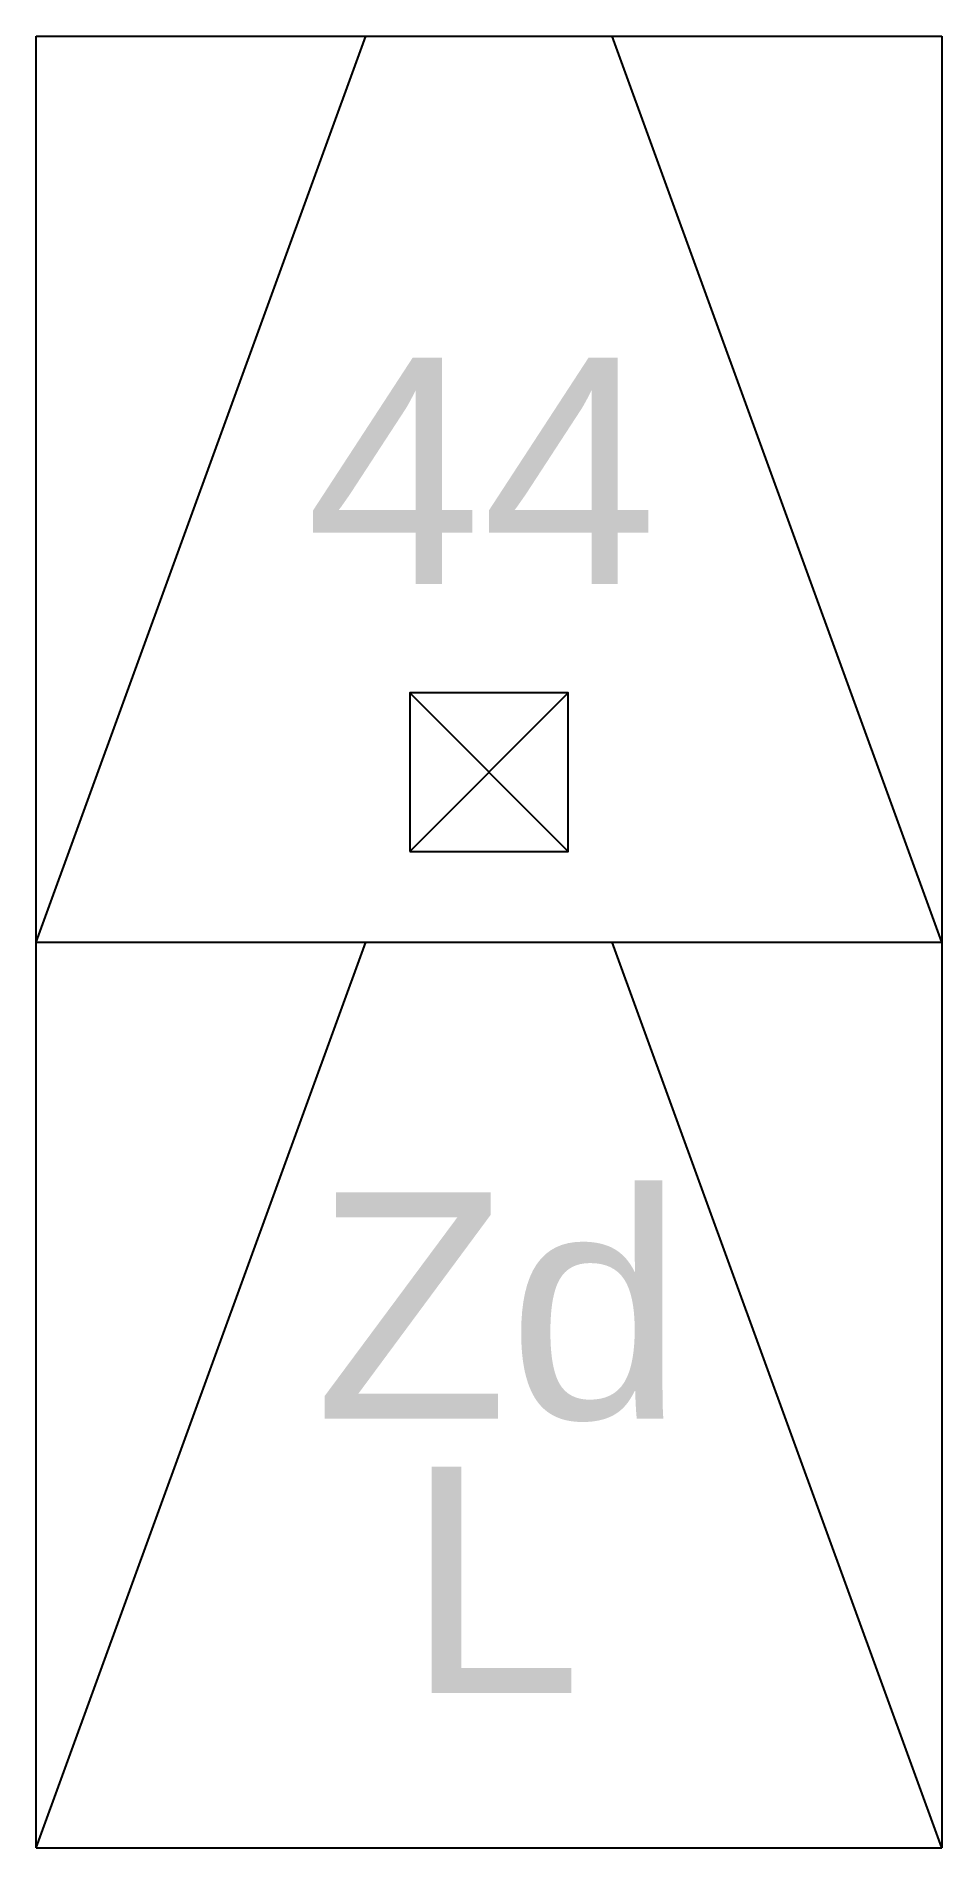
# Model space of a CAD drawing. Header units: millimetres. Extents: x 214 to 414, y 128 to 528.
import ezdxf
from ezdxf.enums import TextEntityAlignment as Align

# ---------------------------------------------------------------- set-up
doc = ezdxf.new("R2010")
doc.units = ezdxf.units.MM
doc.layers.add('rozhrani', color=4, linetype='Continuous')
doc.layers.add('TTmoduly', color=3, linetype='Continuous')
doc.styles.get("Standard").update_dxf_attribs({"font": 'arial.ttf'})

msp = doc.modelspace()

# ---------------------------------------------------------------- linework, layer by layer
at = {"layer": 'rozhrani'}
for p, q in [((214.04, 328.12), (286.84, 528.12)), ((414.04, 328.12), (341.25, 528.12)), ((214.04, 128.12), (286.84, 328.12)), ((414.04, 128.12), (341.25, 328.12))]:
    msp.add_line(p, q, dxfattribs=at)
at = {"layer": 'TTmoduly'}
for p, q in [((214.04, 128.12), (214.04, 528.12)), ((214.04, 528.12), (414.04, 528.12)), ((414.04, 528.12), (414.04, 128.12)), ((296.54, 383.12), (331.54, 348.12)), ((296.54, 348.12), (331.54, 383.12)), ((214.04, 328.12), (414.04, 328.12)), ((214.04, 128.12), (414.04, 128.12))]:
    msp.add_line(p, q, dxfattribs=at)
msp.add_lwpolyline([(296.54, 348.12), (331.54, 348.12), (331.54, 383.12), (296.54, 383.12)], close=True, dxfattribs=at)

# ---------------------------------------------------------------- texts
for s, p in [('44', (312.44, 407.16)), ('Zd', (316.31, 222.84)), ('L', (315.09, 162.28))]:
    msp.add_text(s, height=50, dxfattribs=at).set_placement(p, align=Align.CENTER)

doc.saveas('drawing.dxf')
